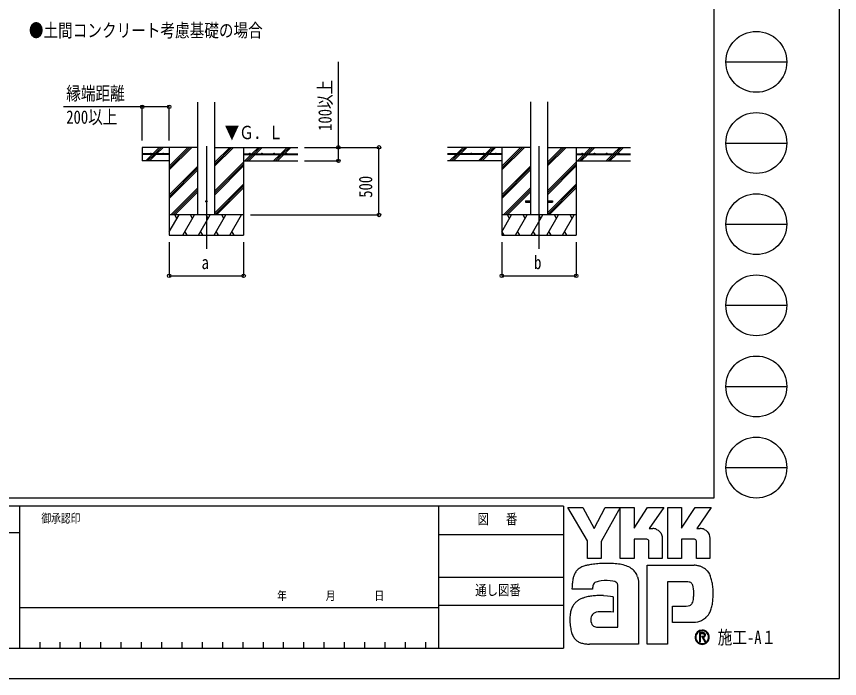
# Model space of a CAD drawing. Units: millimetres, scale not verified. Extents: x -12615 to 12615, y -8910 to 8910.
# Drawn here: x 6533 to 12615, y -8910 to -4014 of the extents above; entities that cross this region are included whole.
import ezdxf
from ezdxf.enums import TextEntityAlignment as Align

# ---------------------------------------------------------------- set-up
doc = ezdxf.new("R2010")
doc.units = ezdxf.units.MM
doc.header["$LTSCALE"] = 40
for name, color, linetype in [('0-2_USER1', 3, 'Continuous'), ('0-3_YKK_12', 2, 'Continuous'), ('0-4_YKK_13', 4, 'Continuous'), ('0-5_YKK_A1', 4, 'Continuous'), ('0-6_YKK_D', 6, 'Continuous'), ('0-7_YKK_ZWAK', 7, 'Continuous')]:
    doc.layers.add(name, color=color, linetype=linetype)
doc.styles.add('ＭＳ ゴシック', font='')
doc.styles.get('ＭＳ ゴシック').set_extended_font_data('MS Gothic')

msp = doc.modelspace()

# ---------------------------------------------------------------- linework, layer by layer
at = {"layer": '0-3_YKK_12'}
for p, q in [((7936.97, -4972.97), (7936.97, -5732.18)), ((10394.36, -4972.97), (10394.36, -5732.18))]:
    msp.add_line(p, q, dxfattribs=at)
at = {"layer": '0-4_YKK_13'}
for p, q in [((10294.36, -5377.68), (10294.36, -5386.68)), ((10294.36, -5377.68), (10331.86, -5377.68)), ((10294.36, -5386.68), (10331.86, -5386.68)), ((10456.86, -5377.68), (10494.36, -5377.68)), ((10456.86, -5386.68), (10494.36, -5386.68)), ((10494.36, -5377.68), (10494.36, -5386.68))]:
    msp.add_line(p, q, dxfattribs=at)
msp.add_circle((7936.97, -5382.18), 5, dxfattribs=at)
at = {"layer": '0-5_YKK_A1'}
for p, q in [((7874.47, -5482.18), (7874.47, -4646.83)), ((7999.47, -5482.18), (7999.47, -4646.83)), ((10331.86, -4645.83), (10331.86, -5482.18)), ((10456.86, -4645.83), (10456.86, -5482.18)), ((7540.93, -5029.68), (7588.44, -4982.18)), ((7555.08, -5029.68), (7602.58, -4982.18)), ((7569.22, -5029.68), (7616.72, -4982.18)), ((7661.97, -4982.18), (7661.97, -5632.18)), ((7661.97, -5149.06), (7828.85, -4982.18)), ((7661.97, -5134.92), (7814.71, -4982.18)), ((7661.97, -5120.78), (7800.57, -4982.18)), ((7999.47, -5119.93), (8137.22, -4982.18)), ((7999.47, -5105.79), (8123.08, -4982.18)), ((7999.47, -5091.65), (8108.94, -4982.18)), ((7999.47, -4982.18), (8611.97, -4982.18)), ((8211.97, -4982.18), (8211.97, -5632.18)), ((8273.57, -5029.68), (8321.07, -4982.18)), ((8287.71, -5029.68), (8335.21, -4982.18)), ((8301.85, -5029.68), (8349.35, -4982.18)), ((8485.7, -5029.68), (8533.2, -4982.18)), ((8499.84, -5029.68), (8547.34, -4982.18)), ((8513.98, -5029.68), (8561.48, -4982.18)), ((10331.86, -4982.18), (9719.36, -4982.18)), ((9786.19, -5029.68), (9833.69, -4982.18)), ((9805.19, -5024.83), (9847.83, -4982.18)), ((9814.48, -5029.68), (9861.98, -4982.18)), ((9998.32, -5029.68), (10045.82, -4982.18)), ((10012.47, -5029.68), (10059.97, -4982.18)), ((10026.61, -5029.68), (10074.11, -4982.18)), ((10119.36, -4982.18), (10119.36, -5632.18)), ((10119.36, -5149.06), (10286.24, -4982.18)), ((10119.36, -5134.92), (10272.1, -4982.18)), ((10119.36, -5120.78), (10257.96, -4982.18)), ((10456.86, -5119.93), (10594.61, -4982.18)), ((10456.86, -5105.79), (10580.47, -4982.18)), ((10456.86, -5091.65), (10566.32, -4982.18)), ((10456.86, -4982.18), (11069.36, -4982.18)), ((10669.36, -4982.18), (10669.36, -5632.18)), ((10730.96, -5029.68), (10778.46, -4982.18)), ((10745.1, -5029.68), (10792.6, -4982.18)), ((10759.24, -5029.68), (10806.74, -4982.18)), ((10943.09, -5029.68), (10990.59, -4982.18)), ((10957.23, -5029.68), (11004.73, -4982.18)), ((10971.37, -5029.68), (11018.87, -4982.18)), ((7661.97, -5029.68), (7461.97, -5029.68)), ((7661.97, -5034.68), (7461.97, -5034.68)), ((7489.84, -5080.78), (7535.93, -5034.68)), ((7502.58, -5082.18), (7550.08, -5034.68)), ((7516.72, -5082.18), (7564.22, -5034.68)), ((7661.97, -5029.68), (7661.97, -5034.68)), ((8211.97, -5029.68), (8611.97, -5029.68)), ((8211.97, -5029.68), (8211.97, -5034.68)), ((8211.97, -5034.68), (8611.97, -5034.68)), ((8221.07, -5082.18), (8268.57, -5034.68)), ((8235.21, -5082.18), (8282.71, -5034.68)), ((8249.35, -5082.18), (8296.85, -5034.68)), ((8433.2, -5082.18), (8480.7, -5034.68)), ((8447.34, -5082.18), (8494.84, -5034.68)), ((8461.48, -5082.18), (8508.98, -5034.68)), ((10119.36, -5029.68), (9719.36, -5029.68)), ((10119.36, -5034.68), (9719.36, -5034.68)), ((9733.69, -5082.18), (9781.19, -5034.68)), ((9747.83, -5082.18), (9795.33, -5034.68)), ((9761.98, -5082.18), (9809.48, -5034.68)), ((9800.33, -5029.68), (9802, -5028.02)), ((9947.23, -5080.78), (9993.32, -5034.68)), ((9959.97, -5082.18), (10007.47, -5034.68)), ((9974.11, -5082.18), (10021.61, -5034.68)), ((10119.36, -5029.68), (10119.36, -5034.68)), ((10669.36, -5029.68), (11069.36, -5029.68)), ((10669.36, -5029.68), (10669.36, -5034.68)), ((10669.36, -5034.68), (11069.36, -5034.68)), ((10678.46, -5082.18), (10725.96, -5034.68)), ((10692.6, -5082.18), (10740.1, -5034.68)), ((10706.74, -5082.18), (10754.24, -5034.68)), ((10890.59, -5082.18), (10938.09, -5034.68)), ((10904.73, -5082.18), (10952.23, -5034.68)), ((10918.87, -5082.18), (10966.37, -5034.68)), ((7661.97, -5082.18), (7461.97, -5082.18)), ((7999.47, -5303.78), (8211.97, -5091.28)), ((7999.47, -5317.92), (8211.97, -5105.42)), ((8211.97, -5082.18), (8611.97, -5082.18)), ((10119.36, -5082.18), (9719.36, -5082.18)), ((10456.86, -5303.78), (10669.36, -5091.28)), ((10456.86, -5317.92), (10669.36, -5105.42)), ((10669.36, -5082.18), (11069.36, -5082.18)), ((7661.97, -5332.91), (7874.47, -5120.41)), ((7661.97, -5347.05), (7874.47, -5134.55)), ((7661.97, -5361.19), (7874.47, -5148.7)), ((7999.47, -5332.06), (8211.97, -5119.56)), ((10119.36, -5332.91), (10331.86, -5120.41)), ((10119.36, -5347.05), (10331.86, -5134.55)), ((10119.36, -5361.19), (10331.86, -5148.7)), ((10456.86, -5332.06), (10669.36, -5119.56)), ((7674.83, -5482.18), (7874.47, -5282.54)), ((7999.47, -5465.91), (8211.97, -5253.41)), ((7999.47, -5480.05), (8211.97, -5267.55)), ((8011.48, -5482.18), (8211.97, -5281.69)), ((10132.22, -5482.18), (10331.86, -5282.54)), ((10456.86, -5465.91), (10669.36, -5253.41)), ((10456.86, -5480.05), (10669.36, -5267.55)), ((10468.87, -5482.18), (10669.36, -5281.69)), ((7688.97, -5482.18), (7874.47, -5296.68)), ((7703.11, -5482.18), (7874.47, -5310.83)), ((10146.36, -5482.18), (10331.86, -5296.68)), ((10160.5, -5482.18), (10331.86, -5310.83)), ((8211.97, -5482.18), (7661.97, -5482.18)), ((7661.97, -5607.63), (7734.4, -5482.18)), ((7719.4, -5508.17), (7704.4, -5482.18)), ((7763.27, -5632.18), (7849.87, -5482.18)), ((7834.87, -5508.16), (7819.87, -5482.18)), ((7878.74, -5632.18), (7965.34, -5482.18)), ((7950.34, -5508.17), (7935.34, -5482.18)), ((7994.21, -5632.18), (8080.81, -5482.18)), ((8065.81, -5508.17), (8050.81, -5482.18)), ((8109.68, -5632.18), (8196.28, -5482.18)), ((8166.28, -5482.18), (8166.28, -5482.18)), ((10669.36, -5482.18), (10119.36, -5482.18)), ((10119.36, -5607.63), (10191.79, -5482.18)), ((10176.79, -5508.17), (10161.78, -5482.18)), ((10220.65, -5632.18), (10307.26, -5482.18)), ((10292.26, -5508.16), (10277.26, -5482.18)), ((10336.13, -5632.18), (10422.73, -5482.18)), ((10407.73, -5508.17), (10392.72, -5482.18)), ((10451.59, -5632.18), (10538.2, -5482.18)), ((10523.2, -5508.17), (10508.2, -5482.18)), ((10567.07, -5632.18), (10653.67, -5482.18)), ((10638.67, -5508.16), (10623.67, -5482.18)), ((7661.97, -5632.18), (8211.97, -5632.18)), ((7778.27, -5606.2), (7793.26, -5632.18)), ((7893.74, -5606.2), (7908.73, -5632.18)), ((8009.21, -5606.2), (8024.21, -5632.18)), ((8124.68, -5606.2), (8139.67, -5632.18)), ((10119.36, -5632.18), (10669.36, -5632.18)), ((10120.18, -5606.2), (10135.18, -5632.18)), ((10235.65, -5606.2), (10250.65, -5632.18)), ((10351.12, -5606.2), (10366.12, -5632.18)), ((10466.59, -5606.2), (10481.59, -5632.18)), ((10582.06, -5606.2), (10597.06, -5632.18))]:
    msp.add_line(p, q, dxfattribs=at)
msp.add_lwpolyline([(7874.47, -4982.18), (7461.97, -4982.18), (7461.97, -5082.18)], dxfattribs=at)
for centre in [(7526.97, -5027.18), (7616.97, -5027.18), (8256.97, -5027.18), (8346.97, -5027.18), (8436.97, -5027.18), (8526.97, -5027.18), (9804.36, -5027.18), (9894.36, -5027.18), (9984.36, -5027.18), (10074.36, -5027.18), (10714.36, -5027.18), (10804.36, -5027.18), (10894.36, -5027.18), (10984.36, -5027.18)]:
    msp.add_circle(centre, 2.5, dxfattribs=at)
at = {"layer": '0-6_YKK_D'}
for p, q in [((7461.97, -4932.18), (7461.97, -4681.18)), ((7661.97, -4932.18), (7661.97, -4681.18)), ((8661.97, -4982.18), (9212.97, -4982.18)), ((8661.97, -4982.18), (8912.97, -4982.18)), ((9211.97, -5482.18), (9211.97, -4982.18)), ((8661.97, -5082.18), (8912.97, -5082.18)), ((8261.97, -5482.18), (9212.97, -5482.18)), ((7661.97, -5682.18), (7661.97, -5933.18)), ((8211.97, -5682.18), (8211.97, -5933.18)), ((10119.36, -5682.18), (10119.36, -5933.18)), ((10669.36, -5682.18), (10669.36, -5933.18)), ((7661.97, -5932.18), (8211.97, -5932.18)), ((10119.36, -5932.18), (10669.36, -5932.18))]:
    msp.add_line(p, q, dxfattribs=at)
for points in [[(8911.97, -5082.18), (8911.97, -4982.18), (8911.97, -4350.58)], [(7661.97, -4682.18), (7461.97, -4682.18), (6881.37, -4682.18)]]:
    msp.add_lwpolyline(points, dxfattribs=at)
for centre in [(7461.97, -4682.18), (7661.97, -4682.18), (8911.97, -4982.18), (9211.97, -4982.18), (8911.97, -5082.18), (9211.97, -5482.18), (7661.97, -5932.18), (8211.97, -5932.18), (10119.36, -5932.18), (10669.36, -5932.18)]:
    msp.add_circle(centre, 12.75, dxfattribs=at)
at = {"layer": '0-7_YKK_ZWAK'}
for p, q in [((11685.06, 8325), (11685.06, -7575)), ((11775.06, -4350), (12225.06, -4350)), ((11775.06, -4950), (12225.06, -4950)), ((11775.06, -5550), (12225.06, -5550)), ((11775.06, -6150), (12225.06, -6150)), ((11775.06, -6750), (12225.06, -6750)), ((11775.06, -7350), (12225.06, -7350)), ((11685.06, -7575), (-11714.94, -7575)), ((6555.06, -7635), (5955.06, -7635)), ((9652.56, -7635), (6555.06, -7635)), ((6555.06, -7635), (6555.06, -8685)), ((9652.56, -7635), (9652.56, -8685)), ((10575.06, -7635), (9652.56, -7635)), ((10575.06, -7635), (10575.06, -8685)), ((5955.06, -7830), (6555.06, -7830)), ((9652.56, -7845), (10575.06, -7845)), ((9652.56, -8160), (10575.06, -8160)), ((6555.06, -8385), (9652.56, -8385)), ((10575.06, -8370), (9652.56, -8370)), ((5955.06, -8685), (6555.06, -8685)), ((6555.06, -8685), (9652.56, -8685)), ((6705.06, -8640), (6705.06, -8685)), ((6855.06, -8640), (6855.06, -8685)), ((7005.06, -8640), (7005.06, -8685)), ((7155.06, -8640), (7155.06, -8685)), ((7305.06, -8640), (7305.06, -8685)), ((7455.06, -8640), (7455.06, -8685)), ((7605.06, -8640), (7605.06, -8685)), ((7755.06, -8640), (7755.06, -8685)), ((7905.06, -8640), (7905.06, -8685)), ((8055.06, -8640), (8055.06, -8685)), ((8205.06, -8640), (8205.06, -8685)), ((8355.06, -8640), (8355.06, -8685)), ((8505.06, -8640), (8505.06, -8685)), ((8655.06, -8640), (8655.06, -8685)), ((8805.06, -8640), (8805.06, -8685)), ((8955.06, -8640), (8955.06, -8685)), ((9105.06, -8640), (9105.06, -8685)), ((9255.06, -8640), (9255.06, -8685)), ((9405.06, -8640), (9405.06, -8685)), ((9555.06, -8640), (9555.06, -8685)), ((9652.56, -8685), (10575.06, -8685)), ((11600.02, -8651.94), (11600.02, -8651.94))]:
    msp.add_line(p, q, dxfattribs=at)
for points in [[(-12615, -8910), (12615, -8910), (12615, 8910), (-12615, 8910)], [(10608.06, -7644), (10718.49, -7644), (10801.41, -7800.3), (10884.12, -7644), (10994.63, -7644), (10853.01, -7895.97), (10853.01, -8022.4), (10752.29, -8022.4), (10752.29, -7892.57)]]:
    msp.add_lwpolyline(points, close=True, dxfattribs=at)
for points in [[(11191.64, -7879.83), (11096.31, -7879.83), (11096.31, -8022.29), (10994.74, -8022.29), (10994.74, -7644), (11096.31, -7644), (11096.31, -7798.75), (11196.21, -7644), (11315.52, -7644), (11208.48, -7800.64), (11212.27, -7800.64), (11216.46, -7800.64), (11220.76, -7800.64), (11224.9, -7800.64), (11228.6, -7800.64), (11231.58, -7800.64), (11233.57, -7800.64), (11234.3, -7800.64)], [(11542.53, -7879.83), (11447.31, -7879.83), (11447.31, -8022.4), (11345.69, -8022.4), (11345.69, -7644), (11447.31, -7644), (11447.31, -7798.75), (11547.1, -7644), (11666.41, -7644), (11559.37, -7800.64), (11563.2, -7800.64), (11567.41, -7800.64), (11571.71, -7800.64), (11575.84, -7800.64), (11579.52, -7800.64), (11582.49, -7800.64), (11584.47, -7800.64), (11585.19, -7800.64)], [(11263.52, -7806.64), (11275.65, -7813.57), (11285.92, -7822.6), (11294.18, -7833.36), (11300.27, -7845.45), (11304.03, -7858.49), (11305.32, -7872.11), (11305.32, -8022.65), (11206.23, -8022.65), (11206.23, -7894.23)], [(11614.45, -7806.64), (11626.61, -7813.57), (11636.92, -7822.6), (11645.22, -7833.36), (11651.35, -7845.45), (11655.14, -7858.49), (11656.44, -7872.11), (11656.44, -8022.4), (11557.12, -8022.4), (11557.12, -7894.23)], [(11486.61, -8194.52), (11343.58, -8194.52), (11343.58, -8655), (11193.69, -8655), (11193.69, -8072.37), (11542.06, -8072.37)], [(11636.14, -8113.54), (11645.92, -8125.87), (11653.24, -8137.83), (11658.35, -8148.65)], [(10814.39, -8196.93), (10807.42, -8200.86), (10801.98, -8205.65), (10797.86, -8211.25), (10794.88, -8217.59), (10792.82, -8224.59), (10791.48, -8232.21), (10790.67, -8240.37), (10790.19, -8249), (10640.23, -8249.37), (10640.67, -8228.86), (10641.5, -8205.82)], [(11123.13, -8157.5), (11127.38, -8174.71), (11129.79, -8193.13), (11130.55, -8212.76), (11130.55, -8655), (10768.66, -8655)], [(10871.84, -8296.58), (10900.22, -8298.46), (10922.53, -8300.96), (10937.13, -8303.3), (10942.36, -8304.7), (10942.36, -8419.42), (10925.77, -8417.67), (10907.57, -8416.68), (10888.94, -8416.3), (10871.06, -8416.36), (10855.1, -8416.69), (10842.25, -8417.13), (10833.68, -8417.51), (10830.56, -8417.68), (10817.59, -8420.05), (10806.4, -8423.76), (10797.01, -8428.84), (10789.4, -8435.31), (10783.58, -8443.19), (10779.55, -8452.51), (10777.31, -8463.3), (10776.86, -8475.57), (10778.29, -8489.07), (10781.15, -8500.22), (10785.28, -8509.25), (10790.48, -8516.37), (10796.58, -8521.78), (10803.4, -8525.72), (10810.76, -8528.37), (10818.48, -8529.97), (10977.79, -8529.97), (10977.79, -8235.22), (10977.83, -8229.38), (10977.53, -8223.66), (10976.78, -8218.16), (10975.5, -8212.94), (10973.59, -8208.07), (10970.96, -8203.64), (10967.51, -8199.72), (10963.16, -8196.37)], [(10963.16, -8196.37), (10953.82, -8192.71), (10938.88, -8189.6), (10919.82, -8187.31), (10898.12, -8186.08), (10875.25, -8186.18), (10852.69, -8187.85)], [(11537.48, -8282.99), (11537.29, -8263.9), (11536.38, -8246.69), (11534.23, -8231.59), (11530.31, -8218.78)], [(11623.69, -8462.91), (11609.85, -8473.67), (11595.43, -8482.13), (11580.55, -8488.44), (11565.3, -8492.76), (11549.8, -8495.23), (11534.16, -8496.03), (11380.08, -8496.03), (11380.08, -8374.99), (11466.96, -8374.99), (11482.98, -8374.77), (11497.07, -8373.4), (11509.16, -8369.86)], [(11623.82, -8587.79), (11623.75, -8586.03), (11623.53, -8584.34), (11623.16, -8582.71), (11622.66, -8581.16), (11622.01, -8579.69), (11621.22, -8578.31), (11620.3, -8577.02), (11619.24, -8575.84), (11617.85, -8574.61), (11616.31, -8573.54), (11614.62, -8572.63), (11612.79, -8571.88), (11610.84, -8571.29), (11608.75, -8570.87), (11606.55, -8570.61), (11604.23, -8570.53), (11581.5, -8570.53), (11581.5, -8637.42), (11588.37, -8637.42), (11588.37, -8577.35), (11604.23, -8577.35), (11605.87, -8577.41), (11607.41, -8577.57), (11608.85, -8577.83), (11610.19, -8578.2), (11611.42, -8578.67), (11612.53, -8579.24), (11613.52, -8579.9), (11614.4, -8580.67)], [(11617.08, -8587.79), (11616.66, -8591.01), (11615.51, -8593.54), (11613.78, -8595.47), (11611.64, -8596.87), (11609.23, -8597.83), (11606.71, -8598.42), (11604.25, -8598.72), (11601.99, -8598.8), (11596.03, -8598.8), (11599.04, -8603.91), (11618.68, -8637.65), (11626.54, -8637.65), (11607.6, -8605.17), (11609.37, -8604.82), (11611.07, -8604.37), (11612.67, -8603.83), (11614.19, -8603.2), (11615.6, -8602.47), (11616.92, -8601.65), (11618.14, -8600.73), (11619.24, -8599.73)]]:
    msp.add_lwpolyline(points, dxfattribs=at)
for centre in [(12000.06, -4350), (12000.06, -4950), (12000.06, -5550), (12000.06, -6150), (12000.06, -6750), (12000.06, -7350)]:
    msp.add_circle(centre, 225, dxfattribs=at)
for centre, radius, start, end in [((11234.45, -7875.57), 74.93, 78.26798, 90.11215), ((11235.52, -7870.11), 69.37, 66.19963, 78.22058), ((11585.34, -7875.7), 75.07, 78.27851, 90.10826), ((11586.37, -7870.44), 69.7, 66.2483, 78.23226), ((11192.17, -7893.88), 14.06, 358.57817, 92.1683), ((11543.13, -7893.81), 14, 358.29941, 92.43455), ((10769.15, -8207.24), 135.84, 108.37421, 122.42809), ((10791.88, -8288.08), 219.75, 100.93159, 107.35499), ((10866.16, -8648.45), 587.69, 97.86054, 101.37938), ((10901.03, -8890.74), 832.48, 94.90201, 97.9576), ((10903.41, -8910.14), 852, 91.6169, 94.94971), ((10900.11, -8772.18), 714.01, 87.51794, 91.66439), ((10909.38, -8573.33), 514.94, 81.92631, 87.59083), ((10936.76, -8385.69), 325.32, 73.67137, 82.05943), ((10977.38, -8249.75), 183.45, 60.60528, 73.9085), ((11536.36, -8232.64), 160.37, 78.73198, 87.96551), ((11541.07, -8208.59), 135.87, 69.03034, 78.69541), ((11545.45, -8196.9), 123.38, 59.39484, 68.9885), ((10774.82, -8193.86), 130.74, 152.2125, 163.4865), ((10754.81, -8183.52), 108.22, 138.03852, 152.12015), ((10754.79, -8184.02), 108.55, 122.60463, 137.83438), ((10994.01, -8216.59), 146.41, 52.17347, 59.90542), ((11008.88, -8197.34), 122.08, 43.55042, 52.14561), ((11017.07, -8189.43), 110.69, 34.48659, 43.50182), ((11017.13, -8189.26), 110.55, 25.58915, 34.43128), ((11007.29, -8193.87), 121.41, 17.43089, 25.54591), ((11547.48, -8193.34), 119.28, 50.3012, 59.3616), ((11546.74, -8194.18), 120.4, 42.05209, 50.28551), ((11487.28, -8228.44), 188.76, 14.76267, 25.00486), ((10913.41, -8221.38), 272.36, 171.55622, 176.72493), ((10821.12, -8207.6), 179.04, 163.48385, 171.57982), ((10853.97, -8290.89), 101.95, 102.4979, 112.84632), ((10873.7, -8375.98), 189.3, 96.37207, 102.75341), ((11487.42, -8268.03), 73.52, 77.94572, 90.63794), ((11493.81, -8238.05), 42.86, 60.20991, 77.92418), ((11497.96, -8230.26), 34.04, 39.8078, 59.75378), ((11492.14, -8234.71), 41.37, 22.65544, 39.38165), ((11371.51, -8259.99), 308.76, 7.9139, 14.95041), ((11255.87, -8276.8), 425.61, 2.54376, 8.01251), ((11189.59, -8280.29), 491.98, 357.76419, 2.60674), ((10757.63, -8443.54), 133.55, 120.60724, 130.53081), ((10771.85, -8467.72), 161.6, 112.58838, 120.58162), ((10790.98, -8513.7), 211.4, 106.61303, 112.59024), ((10821.07, -8614.84), 316.93, 99.87193, 106.59825), ((10837.93, -8709.82), 413.39, 94.78469, 99.91711), ((10846.14, -8804.31), 508.24, 90.80099, 94.81812), ((10847.39, -8874.68), 578.61, 87.57779, 90.82714), ((11377.49, -8300.27), 159.33, 347.14308, 355.40008), ((11196.61, -8284.73), 340.88, 355.2339, 0.29193), ((11208.51, -8281.51), 473.02, 352.8937, 357.82206), ((10777.37, -8448.87), 152.71, 153.89178, 164.94341), ((10754.78, -8438.01), 127.65, 142.04688, 153.80771), ((10750.42, -8434.88), 122.29, 130.60221, 141.94427), ((11495.16, -8338.28), 34.54, 293.91672, 314.09376), ((11490.45, -8334.13), 40.8, 314.78099, 333.92928), ((11460.15, -8319.42), 74.48, 334.00676, 347.34989), ((11440.22, -8325.35), 236.92, 339.22498, 347.31457), ((11307.45, -8294.38), 373.25, 347.15166, 352.97565), ((10914.4, -8470.46), 291.87, 174.55588, 182.47272), ((10826.95, -8462.09), 204.02, 164.97537, 174.56739), ((11523.69, -8350.16), 150.71, 311.57033, 318.66243), ((11506.24, -8334.86), 173.92, 318.67367, 325.29112), ((11551.08, -8368.28), 118.04, 326.23251, 339.61931), ((11077.49, -8467.89), 454.94, 181.90948, 187.89042), ((10886.08, -8494.82), 261.65, 187.80471, 196.36971), ((10785.01, -8524.67), 156.26, 196.3102, 208.20993), ((11600.11, -8604.57), 52.92, 90.09157, 179.92363), ((11599.77, -8604.4), 47.06, 134.8007, 180.12175), ((11599.91, -8604.13), 46.97, 89.86602, 135.149), ((11600.1, -8604.47), 52.82, 44.93442, 90.08536), ((11600.12, -8604.49), 47.33, 45.03108, 90.11509), ((11600.15, -8604.5), 47.31, 0.00643, 45.07115), ((11600.52, -8604.31), 52.41, 359.78949, 45.13288), ((10741.01, -8548.09), 106.41, 208.29777, 223.35561), ((10731.08, -8556.83), 93.2, 223.64205, 239.63663), ((11599.78, -8604.63), 52.6, 179.86065, 225.14399), ((11599.58, -8604.7), 46.87, 179.75513, 225.29722), ((11599.95, -8604.42), 47.52, 270.09072, 359.90926), ((11607.02, -8587.51), 10.06, 358.3894, 42.86139), ((11607.22, -8588.27), 16.6, 316.37674, 1.6565), ((11600.39, -8604.71), 52.54, 314.92572, 0.23508), ((10739.32, -8541.84), 110.3, 239.8785, 253.65355), ((10754.4, -8490.03), 164.26, 253.69102, 263.74909), ((10767.18, -8376.29), 278.71, 263.68487, 270.30455), ((11600.03, -8604.63), 52.77, 224.94536, 269.98445), ((11599.93, -8605.12), 46.82, 224.62822, 270.10973), ((11600.03, -8604.37), 53.04, 269.98802, 314.93777)]:
    msp.add_arc(centre, radius, start, end, dxfattribs=at)

# ---------------------------------------------------------------- texts
at = {"layer": '0-2_USER1', "style": 'ＭＳ ゴシック', "width": 0.8}
msp.add_text('●土間コンクリート考慮基礎の場合', height=98.97, dxfattribs=at).set_placement((6625.14, -4196.36), align=Align.BOTTOM_LEFT)
at = {"layer": '0-5_YKK_A1', "style": 'ＭＳ ゴシック', "width": 0.8}
msp.add_text('▼Ｇ．Ｌ', height=98.97, dxfattribs=at).set_placement((8071.48, -4951.52), align=Align.BOTTOM_LEFT)
at = {"layer": '0-6_YKK_D', "style": 'ＭＳ ゴシック', "width": 0.8}
for s, p in [('100以上', (8891.97, -4860.18)), ('500', (9191.97, -5354.58))]:
    msp.add_text(s, height=98.97, rotation=90, dxfattribs=at).set_placement(p, align=Align.BOTTOM_LEFT)
for s, p in [('縁端距離', (6901.37, -4662.18)), ('200以上', (6901.37, -4837.18)), ('a', (7900.97, -5912.18)), ('b', (10358.36, -5912.18))]:
    msp.add_text(s, height=98.97, dxfattribs=at).set_placement(p, align=Align.BOTTOM_LEFT)
at = {"layer": '0-7_YKK_ZWAK', "style": 'ＭＳ ゴシック', "width": 0.8}
for s, height, p in [('御承認印', 65.98, (6717.41, -7777.5)), ('図\u3000 番', 76.98, (9940.21, -7792.5)), ('通し図番', 76.98, (9923.41, -8317.5)), ('年        月        日', 65.98, (8459.72, -8349.64)), ('施工-A１', 98.97, (11715.06, -8685))]:
    msp.add_text(s, height=height, dxfattribs=at).set_placement(p, align=Align.BOTTOM_LEFT)

doc.saveas('drawing.dxf')
